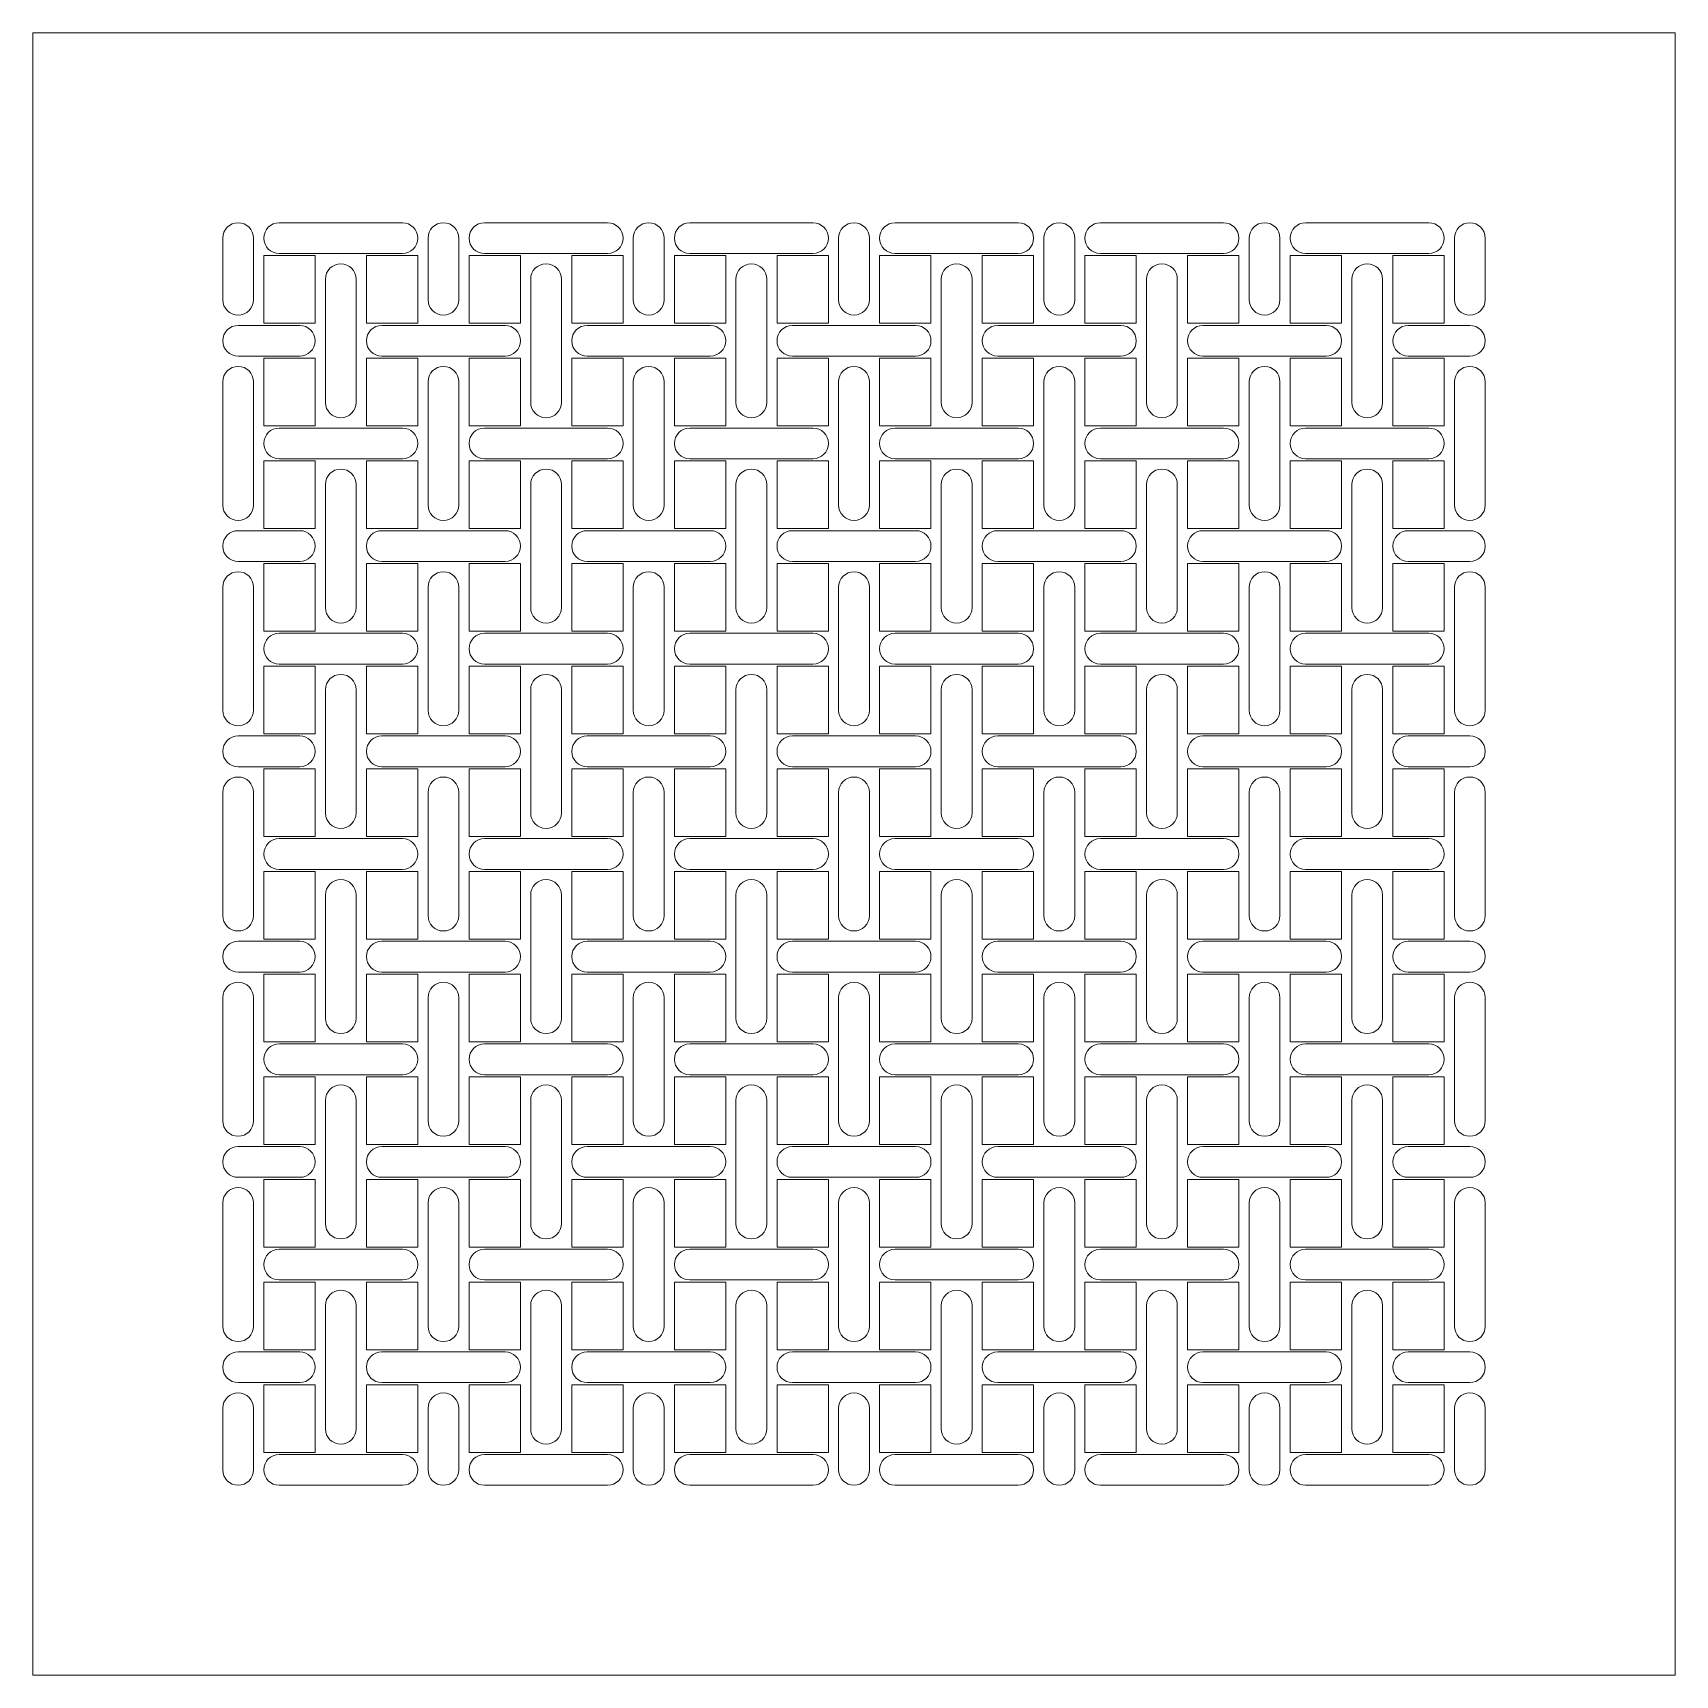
# Model space of a CAD drawing. Header units: metres. Extents: x 0 to 160, y 0 to 160.
import ezdxf

# ---------------------------------------------------------------- set-up
doc = ezdxf.new("R2010")
doc.units = ezdxf.units.M
doc.layers.add('TOP', color=1, linetype='Continuous', lineweight=0)

msp = doc.modelspace()

# ---------------------------------------------------------------- linework, layer by layer
at = {"layer": 'TOP'}
for p, q in [((24, 141.5), (36, 141.5)), ((44, 141.5), (56, 141.5)), ((64, 141.5), (76, 141.5)), ((84, 141.5), (96, 141.5)), ((104, 141.5), (116, 141.5)), ((124, 141.5), (136, 141.5)), ((18.5, 134), (18.5, 140)), ((21.5, 134), (21.5, 140)), ((38.5, 134), (38.5, 140)), ((41.5, 134), (41.5, 140)), ((58.5, 134), (58.5, 140)), ((61.5, 134), (61.5, 140)), ((78.5, 134), (78.5, 140)), ((81.5, 134), (81.5, 140)), ((98.5, 134), (98.5, 140)), ((101.5, 134), (101.5, 140)), ((118.5, 134), (118.5, 140)), ((121.5, 134), (121.5, 140)), ((138.5, 134), (138.5, 140)), ((141.5, 134), (141.5, 140)), ((24, 138.5), (36, 138.5)), ((44, 138.5), (56, 138.5)), ((64, 138.5), (76, 138.5)), ((84, 138.5), (96, 138.5)), ((104, 138.5), (116, 138.5)), ((124, 138.5), (136, 138.5)), ((28.5, 124), (28.5, 136)), ((31.5, 124), (31.5, 136)), ((48.5, 124), (48.5, 136)), ((51.5, 124), (51.5, 136)), ((68.5, 124), (68.5, 136)), ((71.5, 124), (71.5, 136)), ((88.5, 124), (88.5, 136)), ((91.5, 124), (91.5, 136)), ((108.5, 124), (108.5, 136)), ((111.5, 124), (111.5, 136)), ((128.5, 124), (128.5, 136)), ((131.5, 124), (131.5, 136)), ((20, 131.5), (26, 131.5)), ((34, 131.5), (46, 131.5)), ((54, 131.5), (66, 131.5)), ((74, 131.5), (86, 131.5)), ((94, 131.5), (106, 131.5)), ((114, 131.5), (126, 131.5)), ((134, 131.5), (140, 131.5)), ((20, 128.5), (26, 128.5)), ((34, 128.5), (46, 128.5)), ((54, 128.5), (66, 128.5)), ((74, 128.5), (86, 128.5)), ((94, 128.5), (106, 128.5)), ((114, 128.5), (126, 128.5)), ((134, 128.5), (140, 128.5)), ((18.5, 114), (18.5, 126)), ((21.5, 114), (21.5, 126)), ((38.5, 114), (38.5, 126)), ((41.5, 114), (41.5, 126)), ((58.5, 114), (58.5, 126)), ((61.5, 114), (61.5, 126)), ((78.5, 114), (78.5, 126)), ((81.5, 114), (81.5, 126)), ((98.5, 114), (98.5, 126)), ((101.5, 114), (101.5, 126)), ((118.5, 114), (118.5, 126)), ((121.5, 114), (121.5, 126)), ((138.5, 114), (138.5, 126)), ((141.5, 114), (141.5, 126)), ((24, 121.5), (36, 121.5)), ((44, 121.5), (56, 121.5)), ((64, 121.5), (76, 121.5)), ((84, 121.5), (96, 121.5)), ((104, 121.5), (116, 121.5)), ((124, 121.5), (136, 121.5)), ((24, 118.5), (36, 118.5)), ((44, 118.5), (56, 118.5)), ((64, 118.5), (76, 118.5)), ((84, 118.5), (96, 118.5)), ((104, 118.5), (116, 118.5)), ((124, 118.5), (136, 118.5)), ((28.5, 104), (28.5, 116)), ((31.5, 104), (31.5, 116)), ((48.5, 104), (48.5, 116)), ((51.5, 104), (51.5, 116)), ((68.5, 104), (68.5, 116)), ((71.5, 104), (71.5, 116)), ((88.5, 104), (88.5, 116)), ((91.5, 104), (91.5, 116)), ((108.5, 104), (108.5, 116)), ((111.5, 104), (111.5, 116)), ((128.5, 104), (128.5, 116)), ((131.5, 104), (131.5, 116)), ((20, 111.5), (26, 111.5)), ((34, 111.5), (46, 111.5)), ((54, 111.5), (66, 111.5)), ((74, 111.5), (86, 111.5)), ((94, 111.5), (106, 111.5)), ((114, 111.5), (126, 111.5)), ((134, 111.5), (140, 111.5)), ((20, 108.5), (26, 108.5)), ((34, 108.5), (46, 108.5)), ((54, 108.5), (66, 108.5)), ((74, 108.5), (86, 108.5)), ((94, 108.5), (106, 108.5)), ((114, 108.5), (126, 108.5)), ((134, 108.5), (140, 108.5)), ((18.5, 94), (18.5, 106)), ((21.5, 94), (21.5, 106)), ((38.5, 94), (38.5, 106)), ((41.5, 94), (41.5, 106)), ((58.5, 94), (58.5, 106)), ((61.5, 94), (61.5, 106)), ((78.5, 94), (78.5, 106)), ((81.5, 94), (81.5, 106)), ((98.5, 94), (98.5, 106)), ((101.5, 94), (101.5, 106)), ((118.5, 94), (118.5, 106)), ((121.5, 94), (121.5, 106)), ((138.5, 94), (138.5, 106)), ((141.5, 94), (141.5, 106)), ((24, 101.5), (36, 101.5)), ((44, 101.5), (56, 101.5)), ((64, 101.5), (76, 101.5)), ((84, 101.5), (96, 101.5)), ((104, 101.5), (116, 101.5)), ((124, 101.5), (136, 101.5)), ((24, 98.5), (36, 98.5)), ((44, 98.5), (56, 98.5)), ((64, 98.5), (76, 98.5)), ((84, 98.5), (96, 98.5)), ((104, 98.5), (116, 98.5)), ((124, 98.5), (136, 98.5)), ((28.5, 84), (28.5, 96)), ((31.5, 84), (31.5, 96)), ((48.5, 84), (48.5, 96)), ((51.5, 84), (51.5, 96)), ((68.5, 84), (68.5, 96)), ((71.5, 84), (71.5, 96)), ((88.5, 84), (88.5, 96)), ((91.5, 84), (91.5, 96)), ((108.5, 84), (108.5, 96)), ((111.5, 84), (111.5, 96)), ((128.5, 84), (128.5, 96)), ((131.5, 84), (131.5, 96)), ((20, 91.5), (26, 91.5)), ((34, 91.5), (46, 91.5)), ((54, 91.5), (66, 91.5)), ((74, 91.5), (86, 91.5)), ((94, 91.5), (106, 91.5)), ((114, 91.5), (126, 91.5)), ((134, 91.5), (140, 91.5)), ((20, 88.5), (26, 88.5)), ((34, 88.5), (46, 88.5)), ((54, 88.5), (66, 88.5)), ((74, 88.5), (86, 88.5)), ((94, 88.5), (106, 88.5)), ((114, 88.5), (126, 88.5)), ((134, 88.5), (140, 88.5)), ((18.5, 74), (18.5, 86)), ((21.5, 74), (21.5, 86)), ((38.5, 74), (38.5, 86)), ((41.5, 74), (41.5, 86)), ((58.5, 74), (58.5, 86)), ((61.5, 74), (61.5, 86)), ((78.5, 74), (78.5, 86)), ((81.5, 74), (81.5, 86)), ((98.5, 74), (98.5, 86)), ((101.5, 74), (101.5, 86)), ((118.5, 74), (118.5, 86)), ((121.5, 74), (121.5, 86)), ((138.5, 74), (138.5, 86)), ((141.5, 74), (141.5, 86)), ((24, 81.5), (36, 81.5)), ((44, 81.5), (56, 81.5)), ((64, 81.5), (76, 81.5)), ((84, 81.5), (96, 81.5)), ((104, 81.5), (116, 81.5)), ((124, 81.5), (136, 81.5)), ((24, 78.5), (36, 78.5)), ((44, 78.5), (56, 78.5)), ((64, 78.5), (76, 78.5)), ((84, 78.5), (96, 78.5)), ((104, 78.5), (116, 78.5)), ((124, 78.5), (136, 78.5)), ((28.5, 64), (28.5, 76)), ((31.5, 64), (31.5, 76)), ((48.5, 64), (48.5, 76)), ((51.5, 64), (51.5, 76)), ((68.5, 64), (68.5, 76)), ((71.5, 64), (71.5, 76)), ((88.5, 64), (88.5, 76)), ((91.5, 64), (91.5, 76)), ((108.5, 64), (108.5, 76)), ((111.5, 64), (111.5, 76)), ((128.5, 64), (128.5, 76)), ((131.5, 64), (131.5, 76)), ((20, 71.5), (26, 71.5)), ((34, 71.5), (46, 71.5)), ((54, 71.5), (66, 71.5)), ((74, 71.5), (86, 71.5)), ((94, 71.5), (106, 71.5)), ((114, 71.5), (126, 71.5)), ((134, 71.5), (140, 71.5)), ((20, 68.5), (26, 68.5)), ((34, 68.5), (46, 68.5)), ((54, 68.5), (66, 68.5)), ((74, 68.5), (86, 68.5)), ((94, 68.5), (106, 68.5)), ((114, 68.5), (126, 68.5)), ((134, 68.5), (140, 68.5)), ((18.5, 54), (18.5, 66)), ((21.5, 54), (21.5, 66)), ((38.5, 54), (38.5, 66)), ((41.5, 54), (41.5, 66)), ((58.5, 54), (58.5, 66)), ((61.5, 54), (61.5, 66)), ((78.5, 54), (78.5, 66)), ((81.5, 54), (81.5, 66)), ((98.5, 54), (98.5, 66)), ((101.5, 54), (101.5, 66)), ((118.5, 54), (118.5, 66)), ((121.5, 54), (121.5, 66)), ((138.5, 54), (138.5, 66)), ((141.5, 54), (141.5, 66)), ((24, 61.5), (36, 61.5)), ((44, 61.5), (56, 61.5)), ((64, 61.5), (76, 61.5)), ((84, 61.5), (96, 61.5)), ((104, 61.5), (116, 61.5)), ((124, 61.5), (136, 61.5)), ((24, 58.5), (36, 58.5)), ((44, 58.5), (56, 58.5)), ((64, 58.5), (76, 58.5)), ((84, 58.5), (96, 58.5)), ((104, 58.5), (116, 58.5)), ((124, 58.5), (136, 58.5)), ((28.5, 44), (28.5, 56)), ((31.5, 44), (31.5, 56)), ((48.5, 44), (48.5, 56)), ((51.5, 44), (51.5, 56)), ((68.5, 44), (68.5, 56)), ((71.5, 44), (71.5, 56)), ((88.5, 44), (88.5, 56)), ((91.5, 44), (91.5, 56)), ((108.5, 44), (108.5, 56)), ((111.5, 44), (111.5, 56)), ((128.5, 44), (128.5, 56)), ((131.5, 44), (131.5, 56)), ((20, 51.5), (26, 51.5)), ((34, 51.5), (46, 51.5)), ((54, 51.5), (66, 51.5)), ((74, 51.5), (86, 51.5)), ((94, 51.5), (106, 51.5)), ((114, 51.5), (126, 51.5)), ((134, 51.5), (140, 51.5)), ((20, 48.5), (26, 48.5)), ((34, 48.5), (46, 48.5)), ((54, 48.5), (66, 48.5)), ((74, 48.5), (86, 48.5)), ((94, 48.5), (106, 48.5)), ((114, 48.5), (126, 48.5)), ((134, 48.5), (140, 48.5)), ((18.5, 34), (18.5, 46)), ((21.5, 34), (21.5, 46)), ((38.5, 34), (38.5, 46)), ((41.5, 34), (41.5, 46)), ((58.5, 34), (58.5, 46)), ((61.5, 34), (61.5, 46)), ((78.5, 34), (78.5, 46)), ((81.5, 34), (81.5, 46)), ((98.5, 34), (98.5, 46)), ((101.5, 34), (101.5, 46)), ((118.5, 34), (118.5, 46)), ((121.5, 34), (121.5, 46)), ((138.5, 34), (138.5, 46)), ((141.5, 34), (141.5, 46)), ((24, 41.5), (36, 41.5)), ((44, 41.5), (56, 41.5)), ((64, 41.5), (76, 41.5)), ((84, 41.5), (96, 41.5)), ((104, 41.5), (116, 41.5)), ((124, 41.5), (136, 41.5)), ((24, 38.5), (36, 38.5)), ((44, 38.5), (56, 38.5)), ((64, 38.5), (76, 38.5)), ((84, 38.5), (96, 38.5)), ((104, 38.5), (116, 38.5)), ((124, 38.5), (136, 38.5)), ((28.5, 24), (28.5, 36)), ((31.5, 24), (31.5, 36)), ((48.5, 24), (48.5, 36)), ((51.5, 24), (51.5, 36)), ((68.5, 24), (68.5, 36)), ((71.5, 24), (71.5, 36)), ((88.5, 24), (88.5, 36)), ((91.5, 24), (91.5, 36)), ((108.5, 24), (108.5, 36)), ((111.5, 24), (111.5, 36)), ((128.5, 24), (128.5, 36)), ((131.5, 24), (131.5, 36)), ((20, 31.5), (26, 31.5)), ((34, 31.5), (46, 31.5)), ((54, 31.5), (66, 31.5)), ((74, 31.5), (86, 31.5)), ((94, 31.5), (106, 31.5)), ((114, 31.5), (126, 31.5)), ((134, 31.5), (140, 31.5)), ((20, 28.5), (26, 28.5)), ((34, 28.5), (46, 28.5)), ((54, 28.5), (66, 28.5)), ((74, 28.5), (86, 28.5)), ((94, 28.5), (106, 28.5)), ((114, 28.5), (126, 28.5)), ((134, 28.5), (140, 28.5)), ((18.5, 20), (18.5, 26)), ((21.5, 20), (21.5, 26)), ((38.5, 20), (38.5, 26)), ((41.5, 20), (41.5, 26)), ((58.5, 20), (58.5, 26)), ((61.5, 20), (61.5, 26)), ((78.5, 20), (78.5, 26)), ((81.5, 20), (81.5, 26)), ((98.5, 20), (98.5, 26)), ((101.5, 20), (101.5, 26)), ((118.5, 20), (118.5, 26)), ((121.5, 20), (121.5, 26)), ((138.5, 20), (138.5, 26)), ((141.5, 20), (141.5, 26)), ((24, 21.5), (36, 21.5)), ((44, 21.5), (56, 21.5)), ((64, 21.5), (76, 21.5)), ((84, 21.5), (96, 21.5)), ((104, 21.5), (116, 21.5)), ((124, 21.5), (136, 21.5)), ((24, 18.5), (36, 18.5)), ((44, 18.5), (56, 18.5)), ((64, 18.5), (76, 18.5)), ((84, 18.5), (96, 18.5)), ((104, 18.5), (116, 18.5)), ((124, 18.5), (136, 18.5))]:
    msp.add_line(p, q, dxfattribs=at)
for points in [[(0, 0), (0, 160), (160, 160), (160, 0)], [(22.5, 138.3), (22.5, 131.7), (27.5, 131.7), (27.5, 138.3)], [(32.5, 138.3), (32.5, 131.7), (37.5, 131.7), (37.5, 138.3)], [(42.5, 138.3), (42.5, 131.7), (47.5, 131.7), (47.5, 138.3)], [(52.5, 138.3), (52.5, 131.7), (57.5, 131.7), (57.5, 138.3)], [(62.5, 138.3), (62.5, 131.7), (67.5, 131.7), (67.5, 138.3)], [(72.5, 138.3), (72.5, 131.7), (77.5, 131.7), (77.5, 138.3)], [(82.5, 138.3), (82.5, 131.7), (87.5, 131.7), (87.5, 138.3)], [(92.5, 138.3), (92.5, 131.7), (97.5, 131.7), (97.5, 138.3)], [(102.5, 138.3), (102.5, 131.7), (107.5, 131.7), (107.5, 138.3)], [(112.5, 138.3), (112.5, 131.7), (117.5, 131.7), (117.5, 138.3)], [(122.5, 138.3), (122.5, 131.7), (127.5, 131.7), (127.5, 138.3)], [(132.5, 138.3), (132.5, 131.7), (137.5, 131.7), (137.5, 138.3)], [(22.5, 128.3), (22.5, 121.7), (27.5, 121.7), (27.5, 128.3)], [(32.5, 128.3), (32.5, 121.7), (37.5, 121.7), (37.5, 128.3)], [(42.5, 128.3), (42.5, 121.7), (47.5, 121.7), (47.5, 128.3)], [(52.5, 128.3), (52.5, 121.7), (57.5, 121.7), (57.5, 128.3)], [(62.5, 128.3), (62.5, 121.7), (67.5, 121.7), (67.5, 128.3)], [(72.5, 128.3), (72.5, 121.7), (77.5, 121.7), (77.5, 128.3)], [(82.5, 128.3), (82.5, 121.7), (87.5, 121.7), (87.5, 128.3)], [(92.5, 128.3), (92.5, 121.7), (97.5, 121.7), (97.5, 128.3)], [(102.5, 128.3), (102.5, 121.7), (107.5, 121.7), (107.5, 128.3)], [(112.5, 128.3), (112.5, 121.7), (117.5, 121.7), (117.5, 128.3)], [(122.5, 128.3), (122.5, 121.7), (127.5, 121.7), (127.5, 128.3)], [(132.5, 128.3), (132.5, 121.7), (137.5, 121.7), (137.5, 128.3)], [(22.5, 118.3), (22.5, 111.7), (27.5, 111.7), (27.5, 118.3)], [(32.5, 118.3), (32.5, 111.7), (37.5, 111.7), (37.5, 118.3)], [(42.5, 118.3), (42.5, 111.7), (47.5, 111.7), (47.5, 118.3)], [(52.5, 118.3), (52.5, 111.7), (57.5, 111.7), (57.5, 118.3)], [(62.5, 118.3), (62.5, 111.7), (67.5, 111.7), (67.5, 118.3)], [(72.5, 118.3), (72.5, 111.7), (77.5, 111.7), (77.5, 118.3)], [(82.5, 118.3), (82.5, 111.7), (87.5, 111.7), (87.5, 118.3)], [(92.5, 118.3), (92.5, 111.7), (97.5, 111.7), (97.5, 118.3)], [(102.5, 118.3), (102.5, 111.7), (107.5, 111.7), (107.5, 118.3)], [(112.5, 118.3), (112.5, 111.7), (117.5, 111.7), (117.5, 118.3)], [(122.5, 118.3), (122.5, 111.7), (127.5, 111.7), (127.5, 118.3)], [(132.5, 118.3), (132.5, 111.7), (137.5, 111.7), (137.5, 118.3)], [(22.5, 108.3), (22.5, 101.7), (27.5, 101.7), (27.5, 108.3)], [(32.5, 108.3), (32.5, 101.7), (37.5, 101.7), (37.5, 108.3)], [(42.5, 108.3), (42.5, 101.7), (47.5, 101.7), (47.5, 108.3)], [(52.5, 108.3), (52.5, 101.7), (57.5, 101.7), (57.5, 108.3)], [(62.5, 108.3), (62.5, 101.7), (67.5, 101.7), (67.5, 108.3)], [(72.5, 108.3), (72.5, 101.7), (77.5, 101.7), (77.5, 108.3)], [(82.5, 108.3), (82.5, 101.7), (87.5, 101.7), (87.5, 108.3)], [(92.5, 108.3), (92.5, 101.7), (97.5, 101.7), (97.5, 108.3)], [(102.5, 108.3), (102.5, 101.7), (107.5, 101.7), (107.5, 108.3)], [(112.5, 108.3), (112.5, 101.7), (117.5, 101.7), (117.5, 108.3)], [(122.5, 108.3), (122.5, 101.7), (127.5, 101.7), (127.5, 108.3)], [(132.5, 108.3), (132.5, 101.7), (137.5, 101.7), (137.5, 108.3)], [(22.5, 98.3), (22.5, 91.7), (27.5, 91.7), (27.5, 98.3)], [(32.5, 98.3), (32.5, 91.7), (37.5, 91.7), (37.5, 98.3)], [(42.5, 98.3), (42.5, 91.7), (47.5, 91.7), (47.5, 98.3)], [(52.5, 98.3), (52.5, 91.7), (57.5, 91.7), (57.5, 98.3)], [(62.5, 98.3), (62.5, 91.7), (67.5, 91.7), (67.5, 98.3)], [(72.5, 98.3), (72.5, 91.7), (77.5, 91.7), (77.5, 98.3)], [(82.5, 98.3), (82.5, 91.7), (87.5, 91.7), (87.5, 98.3)], [(92.5, 98.3), (92.5, 91.7), (97.5, 91.7), (97.5, 98.3)], [(102.5, 98.3), (102.5, 91.7), (107.5, 91.7), (107.5, 98.3)], [(112.5, 98.3), (112.5, 91.7), (117.5, 91.7), (117.5, 98.3)], [(122.5, 98.3), (122.5, 91.7), (127.5, 91.7), (127.5, 98.3)], [(132.5, 98.3), (132.5, 91.7), (137.5, 91.7), (137.5, 98.3)], [(22.5, 88.3), (22.5, 81.7), (27.5, 81.7), (27.5, 88.3)], [(32.5, 88.3), (32.5, 81.7), (37.5, 81.7), (37.5, 88.3)], [(42.5, 88.3), (42.5, 81.7), (47.5, 81.7), (47.5, 88.3)], [(52.5, 88.3), (52.5, 81.7), (57.5, 81.7), (57.5, 88.3)], [(62.5, 88.3), (62.5, 81.7), (67.5, 81.7), (67.5, 88.3)], [(72.5, 88.3), (72.5, 81.7), (77.5, 81.7), (77.5, 88.3)], [(82.5, 88.3), (82.5, 81.7), (87.5, 81.7), (87.5, 88.3)], [(92.5, 88.3), (92.5, 81.7), (97.5, 81.7), (97.5, 88.3)], [(102.5, 88.3), (102.5, 81.7), (107.5, 81.7), (107.5, 88.3)], [(112.5, 88.3), (112.5, 81.7), (117.5, 81.7), (117.5, 88.3)], [(122.5, 88.3), (122.5, 81.7), (127.5, 81.7), (127.5, 88.3)], [(132.5, 88.3), (132.5, 81.7), (137.5, 81.7), (137.5, 88.3)], [(22.5, 78.3), (22.5, 71.7), (27.5, 71.7), (27.5, 78.3)], [(32.5, 78.3), (32.5, 71.7), (37.5, 71.7), (37.5, 78.3)], [(42.5, 78.3), (42.5, 71.7), (47.5, 71.7), (47.5, 78.3)], [(52.5, 78.3), (52.5, 71.7), (57.5, 71.7), (57.5, 78.3)], [(62.5, 78.3), (62.5, 71.7), (67.5, 71.7), (67.5, 78.3)], [(72.5, 78.3), (72.5, 71.7), (77.5, 71.7), (77.5, 78.3)], [(82.5, 78.3), (82.5, 71.7), (87.5, 71.7), (87.5, 78.3)], [(92.5, 78.3), (92.5, 71.7), (97.5, 71.7), (97.5, 78.3)], [(102.5, 78.3), (102.5, 71.7), (107.5, 71.7), (107.5, 78.3)], [(112.5, 78.3), (112.5, 71.7), (117.5, 71.7), (117.5, 78.3)], [(122.5, 78.3), (122.5, 71.7), (127.5, 71.7), (127.5, 78.3)], [(132.5, 78.3), (132.5, 71.7), (137.5, 71.7), (137.5, 78.3)], [(22.5, 68.3), (22.5, 61.7), (27.5, 61.7), (27.5, 68.3)], [(32.5, 68.3), (32.5, 61.7), (37.5, 61.7), (37.5, 68.3)], [(42.5, 68.3), (42.5, 61.7), (47.5, 61.7), (47.5, 68.3)], [(52.5, 68.3), (52.5, 61.7), (57.5, 61.7), (57.5, 68.3)], [(62.5, 68.3), (62.5, 61.7), (67.5, 61.7), (67.5, 68.3)], [(72.5, 68.3), (72.5, 61.7), (77.5, 61.7), (77.5, 68.3)], [(82.5, 68.3), (82.5, 61.7), (87.5, 61.7), (87.5, 68.3)], [(92.5, 68.3), (92.5, 61.7), (97.5, 61.7), (97.5, 68.3)], [(102.5, 68.3), (102.5, 61.7), (107.5, 61.7), (107.5, 68.3)], [(112.5, 68.3), (112.5, 61.7), (117.5, 61.7), (117.5, 68.3)], [(122.5, 68.3), (122.5, 61.7), (127.5, 61.7), (127.5, 68.3)], [(132.5, 68.3), (132.5, 61.7), (137.5, 61.7), (137.5, 68.3)], [(22.5, 58.3), (22.5, 51.7), (27.5, 51.7), (27.5, 58.3)], [(32.5, 58.3), (32.5, 51.7), (37.5, 51.7), (37.5, 58.3)], [(42.5, 58.3), (42.5, 51.7), (47.5, 51.7), (47.5, 58.3)], [(52.5, 58.3), (52.5, 51.7), (57.5, 51.7), (57.5, 58.3)], [(62.5, 58.3), (62.5, 51.7), (67.5, 51.7), (67.5, 58.3)], [(72.5, 58.3), (72.5, 51.7), (77.5, 51.7), (77.5, 58.3)], [(82.5, 58.3), (82.5, 51.7), (87.5, 51.7), (87.5, 58.3)], [(92.5, 58.3), (92.5, 51.7), (97.5, 51.7), (97.5, 58.3)], [(102.5, 58.3), (102.5, 51.7), (107.5, 51.7), (107.5, 58.3)], [(112.5, 58.3), (112.5, 51.7), (117.5, 51.7), (117.5, 58.3)], [(122.5, 58.3), (122.5, 51.7), (127.5, 51.7), (127.5, 58.3)], [(132.5, 58.3), (132.5, 51.7), (137.5, 51.7), (137.5, 58.3)], [(22.5, 48.3), (22.5, 41.7), (27.5, 41.7), (27.5, 48.3)], [(32.5, 48.3), (32.5, 41.7), (37.5, 41.7), (37.5, 48.3)], [(42.5, 48.3), (42.5, 41.7), (47.5, 41.7), (47.5, 48.3)], [(52.5, 48.3), (52.5, 41.7), (57.5, 41.7), (57.5, 48.3)], [(62.5, 48.3), (62.5, 41.7), (67.5, 41.7), (67.5, 48.3)], [(72.5, 48.3), (72.5, 41.7), (77.5, 41.7), (77.5, 48.3)], [(82.5, 48.3), (82.5, 41.7), (87.5, 41.7), (87.5, 48.3)], [(92.5, 48.3), (92.5, 41.7), (97.5, 41.7), (97.5, 48.3)], [(102.5, 48.3), (102.5, 41.7), (107.5, 41.7), (107.5, 48.3)], [(112.5, 48.3), (112.5, 41.7), (117.5, 41.7), (117.5, 48.3)], [(122.5, 48.3), (122.5, 41.7), (127.5, 41.7), (127.5, 48.3)], [(132.5, 48.3), (132.5, 41.7), (137.5, 41.7), (137.5, 48.3)], [(22.5, 38.3), (22.5, 31.7), (27.5, 31.7), (27.5, 38.3)], [(32.5, 38.3), (32.5, 31.7), (37.5, 31.7), (37.5, 38.3)], [(42.5, 38.3), (42.5, 31.7), (47.5, 31.7), (47.5, 38.3)], [(52.5, 38.3), (52.5, 31.7), (57.5, 31.7), (57.5, 38.3)], [(62.5, 38.3), (62.5, 31.7), (67.5, 31.7), (67.5, 38.3)], [(72.5, 38.3), (72.5, 31.7), (77.5, 31.7), (77.5, 38.3)], [(82.5, 38.3), (82.5, 31.7), (87.5, 31.7), (87.5, 38.3)], [(92.5, 38.3), (92.5, 31.7), (97.5, 31.7), (97.5, 38.3)], [(102.5, 38.3), (102.5, 31.7), (107.5, 31.7), (107.5, 38.3)], [(112.5, 38.3), (112.5, 31.7), (117.5, 31.7), (117.5, 38.3)], [(122.5, 38.3), (122.5, 31.7), (127.5, 31.7), (127.5, 38.3)], [(132.5, 38.3), (132.5, 31.7), (137.5, 31.7), (137.5, 38.3)], [(22.5, 28.3), (22.5, 21.7), (27.5, 21.7), (27.5, 28.3)], [(32.5, 28.3), (32.5, 21.7), (37.5, 21.7), (37.5, 28.3)], [(42.5, 28.3), (42.5, 21.7), (47.5, 21.7), (47.5, 28.3)], [(52.5, 28.3), (52.5, 21.7), (57.5, 21.7), (57.5, 28.3)], [(62.5, 28.3), (62.5, 21.7), (67.5, 21.7), (67.5, 28.3)], [(72.5, 28.3), (72.5, 21.7), (77.5, 21.7), (77.5, 28.3)], [(82.5, 28.3), (82.5, 21.7), (87.5, 21.7), (87.5, 28.3)], [(92.5, 28.3), (92.5, 21.7), (97.5, 21.7), (97.5, 28.3)], [(102.5, 28.3), (102.5, 21.7), (107.5, 21.7), (107.5, 28.3)], [(112.5, 28.3), (112.5, 21.7), (117.5, 21.7), (117.5, 28.3)], [(122.5, 28.3), (122.5, 21.7), (127.5, 21.7), (127.5, 28.3)], [(132.5, 28.3), (132.5, 21.7), (137.5, 21.7), (137.5, 28.3)]]:
    msp.add_lwpolyline(points, close=True, dxfattribs=at)
for centre, start, end in [((20, 140), 0, 180), ((24, 140), -270, -90), ((36, 140), -90, 90), ((40, 140), 0, 180), ((44, 140), -270, -90), ((56, 140), -90, 90), ((60, 140), 0, 180), ((64, 140), -270, -90), ((76, 140), -90, 90), ((80, 140), 0, 180), ((84, 140), -270, -90), ((96, 140), -90, 90), ((100, 140), 0, 180), ((104, 140), -270, -90), ((116, 140), -90, 90), ((120, 140), 0, 180), ((124, 140), -270, -90), ((136, 140), -90, 90), ((140, 140), 0, 180), ((30, 136), 0, 180), ((50, 136), 0, 180), ((70, 136), 0, 180), ((90, 136), 0, 180), ((110, 136), 0, 180), ((130, 136), 0, 180), ((20, 134), -180, 0), ((40, 134), -180, 0), ((60, 134), -180, 0), ((80, 134), -180, 0), ((100, 134), -180, 0), ((120, 134), -180, 0), ((140, 134), -180, 0), ((20, 130), -270, -90), ((26, 130), -90, 90), ((34, 130), -270, -90), ((46, 130), -90, 90), ((54, 130), -270, -90), ((66, 130), -90, 90), ((74, 130), -270, -90), ((86, 130), -90, 90), ((94, 130), -270, -90), ((106, 130), -90, 90), ((114, 130), -270, -90), ((126, 130), -90, 90), ((134, 130), -270, -90), ((140, 130), -90, 90), ((20, 126), 0, 180), ((40, 126), 0, 180), ((60, 126), 0, 180), ((80, 126), 0, 180), ((100, 126), 0, 180), ((120, 126), 0, 180), ((140, 126), 0, 180), ((30, 124), -180, 0), ((50, 124), -180, 0), ((70, 124), -180, 0), ((90, 124), -180, 0), ((110, 124), -180, 0), ((130, 124), -180, 0), ((24, 120), -270, -90), ((36, 120), -90, 90), ((44, 120), -270, -90), ((56, 120), -90, 90), ((64, 120), -270, -90), ((76, 120), -90, 90), ((84, 120), -270, -90), ((96, 120), -90, 90), ((104, 120), -270, -90), ((116, 120), -90, 90), ((124, 120), -270, -90), ((136, 120), -90, 90), ((30, 116), 0, 180), ((50, 116), 0, 180), ((70, 116), 0, 180), ((90, 116), 0, 180), ((110, 116), 0, 180), ((130, 116), 0, 180), ((20, 114), -180, 0), ((40, 114), -180, 0), ((60, 114), -180, 0), ((80, 114), -180, 0), ((100, 114), -180, 0), ((120, 114), -180, 0), ((140, 114), -180, 0), ((20, 110), -270, -90), ((26, 110), -90, 90), ((34, 110), -270, -90), ((46, 110), -90, 90), ((54, 110), -270, -90), ((66, 110), -90, 90), ((74, 110), -270, -90), ((86, 110), -90, 90), ((94, 110), -270, -90), ((106, 110), -90, 90), ((114, 110), -270, -90), ((126, 110), -90, 90), ((134, 110), -270, -90), ((140, 110), -90, 90), ((20, 106), 0, 180), ((40, 106), 0, 180), ((60, 106), 0, 180), ((80, 106), 0, 180), ((100, 106), 0, 180), ((120, 106), 0, 180), ((140, 106), 0, 180), ((30, 104), -180, 0), ((50, 104), -180, 0), ((70, 104), -180, 0), ((90, 104), -180, 0), ((110, 104), -180, 0), ((130, 104), -180, 0), ((24, 100), -270, -90), ((36, 100), -90, 90), ((44, 100), -270, -90), ((56, 100), -90, 90), ((64, 100), -270, -90), ((76, 100), -90, 90), ((84, 100), -270, -90), ((96, 100), -90, 90), ((104, 100), -270, -90), ((116, 100), -90, 90), ((124, 100), -270, -90), ((136, 100), -90, 90), ((30, 96), 0, 180), ((50, 96), 0, 180), ((70, 96), 0, 180), ((90, 96), 0, 180), ((110, 96), 0, 180), ((130, 96), 0, 180), ((20, 94), -180, 0), ((40, 94), -180, 0), ((60, 94), -180, 0), ((80, 94), -180, 0), ((100, 94), -180, 0), ((120, 94), -180, 0), ((140, 94), -180, 0), ((20, 90), -270, -90), ((26, 90), -90, 90), ((34, 90), -270, -90), ((46, 90), -90, 90), ((54, 90), -270, -90), ((66, 90), -90, 90), ((74, 90), -270, -90), ((86, 90), -90, 90), ((94, 90), -270, -90), ((106, 90), -90, 90), ((114, 90), -270, -90), ((126, 90), -90, 90), ((134, 90), -270, -90), ((140, 90), -90, 90), ((20, 86), 0, 180), ((40, 86), 0, 180), ((60, 86), 0, 180), ((80, 86), 0, 180), ((100, 86), 0, 180), ((120, 86), 0, 180), ((140, 86), 0, 180), ((30, 84), -180, 0), ((50, 84), -180, 0), ((70, 84), -180, 0), ((90, 84), -180, 0), ((110, 84), -180, 0), ((130, 84), -180, 0), ((24, 80), -270, -90), ((36, 80), -90, 90), ((44, 80), -270, -90), ((56, 80), -90, 90), ((64, 80), -270, -90), ((76, 80), -90, 90), ((84, 80), -270, -90), ((96, 80), -90, 90), ((104, 80), -270, -90), ((116, 80), -90, 90), ((124, 80), -270, -90), ((136, 80), -90, 90), ((30, 76), 0, 180), ((50, 76), 0, 180), ((70, 76), 0, 180), ((90, 76), 0, 180), ((110, 76), 0, 180), ((130, 76), 0, 180), ((20, 74), -180, 0), ((40, 74), -180, 0), ((60, 74), -180, 0), ((80, 74), -180, 0), ((100, 74), -180, 0), ((120, 74), -180, 0), ((140, 74), -180, 0), ((20, 70), -270, -90), ((26, 70), -90, 90), ((34, 70), -270, -90), ((46, 70), -90, 90), ((54, 70), -270, -90), ((66, 70), -90, 90), ((74, 70), -270, -90), ((86, 70), -90, 90), ((94, 70), -270, -90), ((106, 70), -90, 90), ((114, 70), -270, -90), ((126, 70), -90, 90), ((134, 70), -270, -90), ((140, 70), -90, 90), ((20, 66), 0, 180), ((40, 66), 0, 180), ((60, 66), 0, 180), ((80, 66), 0, 180), ((100, 66), 0, 180), ((120, 66), 0, 180), ((140, 66), 0, 180), ((30, 64), -180, 0), ((50, 64), -180, 0), ((70, 64), -180, 0), ((90, 64), -180, 0), ((110, 64), -180, 0), ((130, 64), -180, 0), ((24, 60), -270, -90), ((36, 60), -90, 90), ((44, 60), -270, -90), ((56, 60), -90, 90), ((64, 60), -270, -90), ((76, 60), -90, 90), ((84, 60), -270, -90), ((96, 60), -90, 90), ((104, 60), -270, -90), ((116, 60), -90, 90), ((124, 60), -270, -90), ((136, 60), -90, 90), ((30, 56), 0, 180), ((50, 56), 0, 180), ((70, 56), 0, 180), ((90, 56), 0, 180), ((110, 56), 0, 180), ((130, 56), 0, 180), ((20, 54), -180, 0), ((40, 54), -180, 0), ((60, 54), -180, 0), ((80, 54), -180, 0), ((100, 54), -180, 0), ((120, 54), -180, 0), ((140, 54), -180, 0), ((20, 50), -270, -90), ((26, 50), -90, 90), ((34, 50), -270, -90), ((46, 50), -90, 90), ((54, 50), -270, -90), ((66, 50), -90, 90), ((74, 50), -270, -90), ((86, 50), -90, 90), ((94, 50), -270, -90), ((106, 50), -90, 90), ((114, 50), -270, -90), ((126, 50), -90, 90), ((134, 50), -270, -90), ((140, 50), -90, 90), ((20, 46), 0, 180), ((40, 46), 0, 180), ((60, 46), 0, 180), ((80, 46), 0, 180), ((100, 46), 0, 180), ((120, 46), 0, 180), ((140, 46), 0, 180), ((30, 44), -180, 0), ((50, 44), -180, 0), ((70, 44), -180, 0), ((90, 44), -180, 0), ((110, 44), -180, 0), ((130, 44), -180, 0), ((24, 40), -270, -90), ((36, 40), -90, 90), ((44, 40), -270, -90), ((56, 40), -90, 90), ((64, 40), -270, -90), ((76, 40), -90, 90), ((84, 40), -270, -90), ((96, 40), -90, 90), ((104, 40), -270, -90), ((116, 40), -90, 90), ((124, 40), -270, -90), ((136, 40), -90, 90), ((30, 36), 0, 180), ((50, 36), 0, 180), ((70, 36), 0, 180), ((90, 36), 0, 180), ((110, 36), 0, 180), ((130, 36), 0, 180), ((20, 34), -180, 0), ((40, 34), -180, 0), ((60, 34), -180, 0), ((80, 34), -180, 0), ((100, 34), -180, 0), ((120, 34), -180, 0), ((140, 34), -180, 0), ((20, 30), -270, -90), ((26, 30), -90, 90), ((34, 30), -270, -90), ((46, 30), -90, 90), ((54, 30), -270, -90), ((66, 30), -90, 90), ((74, 30), -270, -90), ((86, 30), -90, 90), ((94, 30), -270, -90), ((106, 30), -90, 90), ((114, 30), -270, -90), ((126, 30), -90, 90), ((134, 30), -270, -90), ((140, 30), -90, 90), ((20, 26), 0, 180), ((40, 26), 0, 180), ((60, 26), 0, 180), ((80, 26), 0, 180), ((100, 26), 0, 180), ((120, 26), 0, 180), ((140, 26), 0, 180), ((30, 24), -180, 0), ((50, 24), -180, 0), ((70, 24), -180, 0), ((90, 24), -180, 0), ((110, 24), -180, 0), ((130, 24), -180, 0), ((24, 20), -270, -90), ((36, 20), -90, 90), ((44, 20), -270, -90), ((56, 20), -90, 90), ((64, 20), -270, -90), ((76, 20), -90, 90), ((84, 20), -270, -90), ((96, 20), -90, 90), ((104, 20), -270, -90), ((116, 20), -90, 90), ((124, 20), -270, -90), ((136, 20), -90, 90), ((20, 20), -180, 0), ((40, 20), -180, 0), ((60, 20), -180, 0), ((80, 20), -180, 0), ((100, 20), -180, 0), ((120, 20), -180, 0), ((140, 20), -180, 0)]:
    msp.add_arc(centre, 1.5, start, end, dxfattribs=at)

doc.saveas('drawing.dxf')
